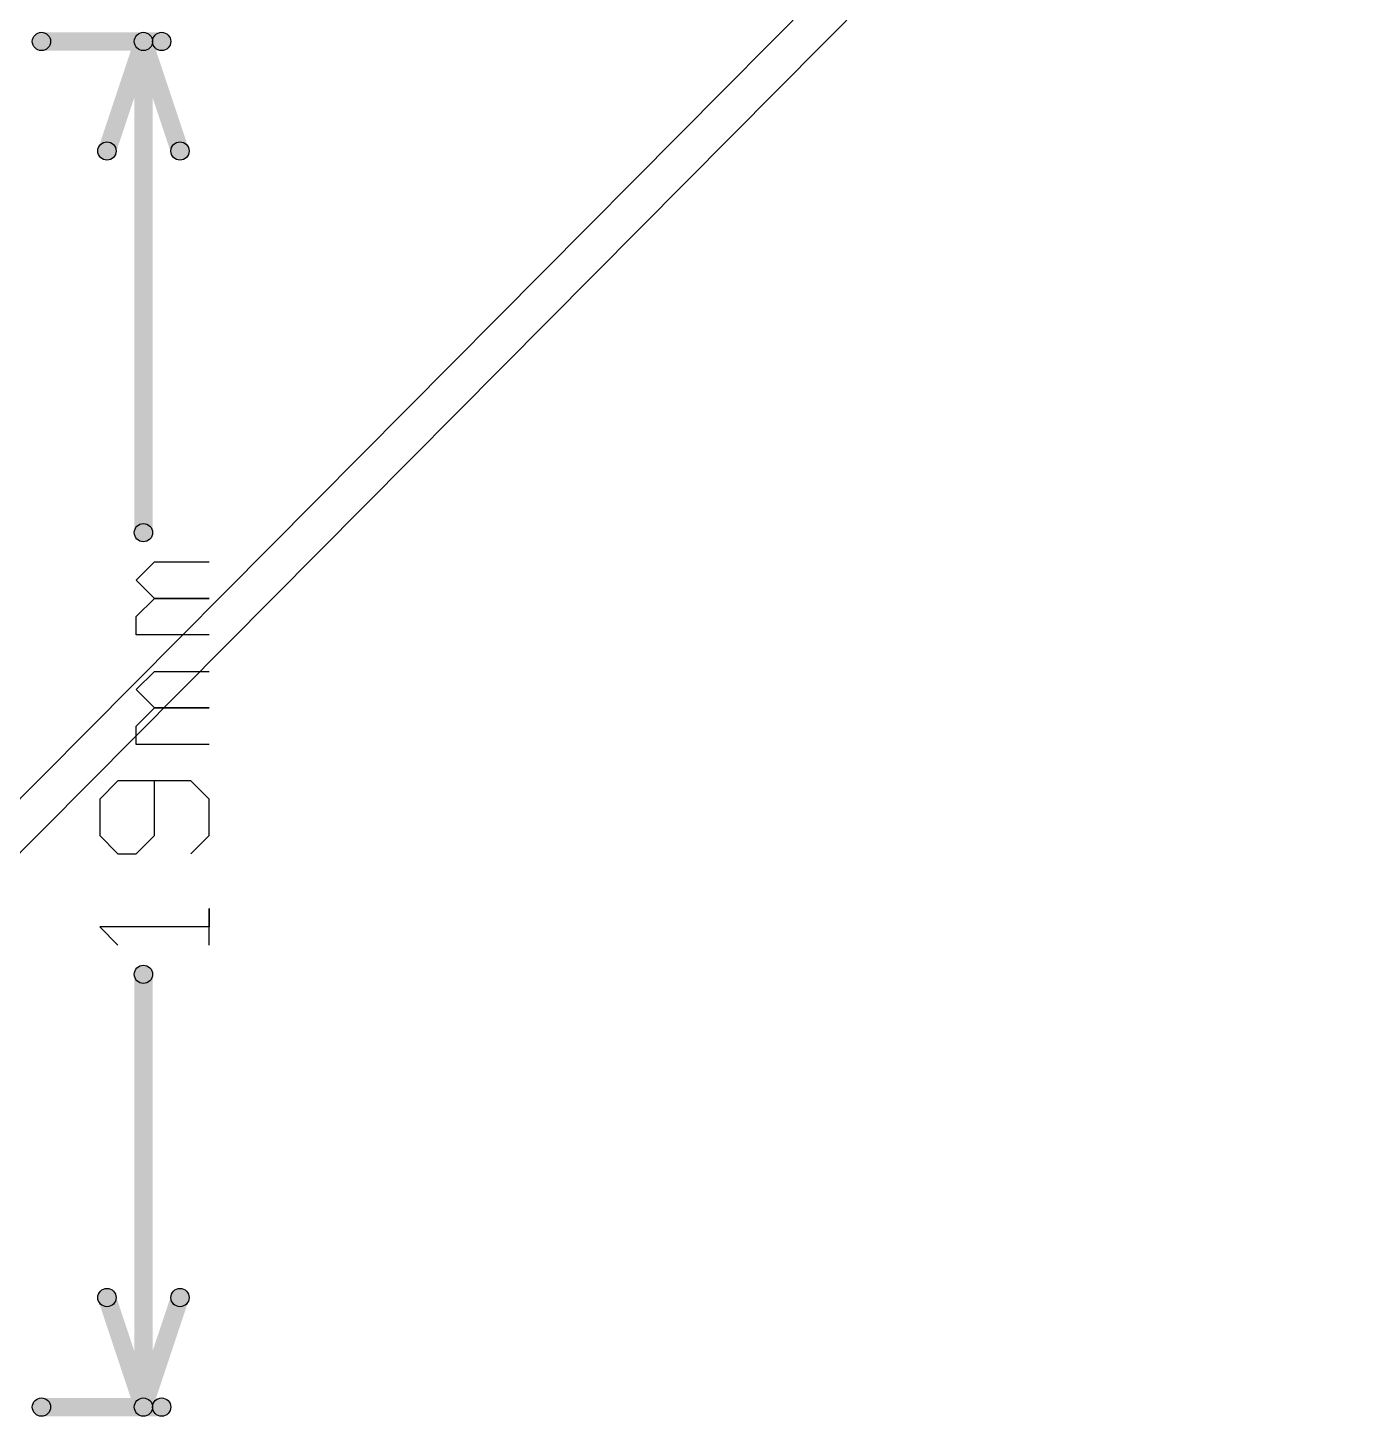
# Model space of a CAD drawing. Header units: millimetres. Extents: x -12 to 5350, y -10 to 5375.
# Drawn here: x 11.69 to 30.26, y -9.63 to 9.69 of the extents above; entities that cross this region are included whole.
import ezdxf

# ---------------------------------------------------------------- set-up
doc = ezdxf.new("R2010")
doc.units = ezdxf.units.MM
doc.layers.add('BottomSolder', color=6, linetype='Continuous')
doc.layers.add('Mechanical16', color=56, linetype='Continuous')

# ---------------------------------------------------------------- blocks, each defined once
blk = doc.blocks.new('SJ_2______B_108')
at = {"layer": 'BottomSolder'}
for p in [(-1.194, 0.147), (0.347, -0.635)]:
    blk.add_line(p, (-5382.008, 5343.308), dxfattribs=at)

msp = doc.modelspace()

# ---------------------------------------------------------------- hatches: boundary and pattern name
at = {"layer": 'Mechanical16'}
h = msp.add_hatch(color=56, dxfattribs=at)
edge = h.paths.add_edge_path()
edge.add_arc((11.881, 9.5), 0.127, 0, 360)
for points in [[(11.881, 9.373), (11.881, 9.627), (13.554, 9.627), (13.554, 9.373)], [(12.912, 7.936), (12.672, 8.016), (13.18, 9.54), (13.42, 9.46)], [(13.427, 2.666), (13.173, 2.666), (13.173, 9.5), (13.427, 9.5)], [(13.18, 9.46), (13.42, 9.54), (13.928, 8.016), (13.688, 7.936)], [(13.427, -9.5), (13.173, -9.5), (13.173, -3.479), (13.427, -3.479)], [(12.672, -8.016), (12.912, -7.936), (13.42, -9.46), (13.18, -9.54)], [(13.42, -9.54), (13.18, -9.46), (13.688, -7.936), (13.928, -8.016)], [(11.881, -9.627), (11.881, -9.373), (13.554, -9.373), (13.554, -9.627)]]:
    msp.add_hatch(color=56, dxfattribs=at).paths.add_polyline_path(points)
h = msp.add_hatch(color=56, dxfattribs=at)
edge = h.paths.add_edge_path()
edge.add_arc((13.3, 9.5), 0.127, 0, 360)
h = msp.add_hatch(color=56, dxfattribs=at)
edge = h.paths.add_edge_path()
edge.add_arc((13.3, 9.5), 0.127, 0, 360)
h = msp.add_hatch(color=56, dxfattribs=at)
edge = h.paths.add_edge_path()
edge.add_arc((13.3, 9.5), 0.127, 0, 360)
h = msp.add_hatch(color=56, dxfattribs=at)
edge = h.paths.add_edge_path()
edge.add_arc((13.554, 9.5), 0.127, 0, 360)
h = msp.add_hatch(color=56, dxfattribs=at)
edge = h.paths.add_edge_path()
edge.add_arc((12.792, 7.976), 0.127, 0, 360)
h = msp.add_hatch(color=56, dxfattribs=at)
edge = h.paths.add_edge_path()
edge.add_arc((13.808, 7.976), 0.127, 0, 360)
h = msp.add_hatch(color=56, dxfattribs=at)
edge = h.paths.add_edge_path()
edge.add_arc((13.3, 2.666), 0.127, 0, 360)
h = msp.add_hatch(color=56, dxfattribs=at)
edge = h.paths.add_edge_path()
edge.add_arc((13.3, -3.479), 0.127, 0, 360)
h = msp.add_hatch(color=56, dxfattribs=at)
edge = h.paths.add_edge_path()
edge.add_arc((12.792, -7.976), 0.127, 0, 360)
h = msp.add_hatch(color=56, dxfattribs=at)
edge = h.paths.add_edge_path()
edge.add_arc((13.808, -7.976), 0.127, 0, 360)
h = msp.add_hatch(color=56, dxfattribs=at)
edge = h.paths.add_edge_path()
edge.add_arc((11.881, -9.5), 0.127, 0, 360)
h = msp.add_hatch(color=56, dxfattribs=at)
edge = h.paths.add_edge_path()
edge.add_arc((13.3, -9.5), 0.127, 0, 360)
h = msp.add_hatch(color=56, dxfattribs=at)
edge = h.paths.add_edge_path()
edge.add_arc((13.3, -9.5), 0.127, 0, 360)
h = msp.add_hatch(color=56, dxfattribs=at)
edge = h.paths.add_edge_path()
edge.add_arc((13.3, -9.5), 0.127, 0, 360)
h = msp.add_hatch(color=56, dxfattribs=at)
edge = h.paths.add_edge_path()
edge.add_arc((13.554, -9.5), 0.127, 0, 360)

# ---------------------------------------------------------------- linework, layer by layer
for p, q in [((13.198, 2.006), (13.452, 2.26)), ((13.452, 2.26), (14.214, 2.26)), ((13.452, 1.752), (13.198, 2.006)), ((13.198, 1.498), (13.452, 1.752)), ((13.452, 1.752), (14.214, 1.752)), ((14.214, 1.752), (13.452, 1.752)), ((13.198, 1.244), (13.198, 1.498)), ((14.214, 1.244), (13.198, 1.244)), ((13.198, 0.482), (13.452, 0.736)), ((13.452, 0.736), (14.214, 0.736)), ((13.452, 0.228), (13.198, 0.482)), ((13.198, -0.026), (13.452, 0.228)), ((13.452, 0.228), (14.214, 0.228)), ((14.214, 0.228), (13.452, 0.228)), ((13.198, -0.279), (13.198, -0.026)), ((14.214, -0.279), (13.198, -0.279)), ((12.945, -0.787), (12.691, -1.041)), ((13.96, -0.787), (12.945, -0.787)), ((13.452, -1.549), (13.452, -0.787)), ((14.214, -1.041), (13.96, -0.787)), ((12.691, -1.041), (12.691, -1.549)), ((14.214, -1.549), (14.214, -1.041)), ((12.691, -1.549), (12.945, -1.803)), ((13.198, -1.803), (13.452, -1.549)), ((13.96, -1.803), (14.214, -1.549)), ((12.945, -1.803), (13.198, -1.803)), ((14.214, -3.073), (14.214, -2.565)), ((14.214, -2.565), (14.214, -2.819)), ((14.214, -2.819), (12.691, -2.819)), ((12.691, -2.819), (12.945, -3.073))]:
    msp.add_line(p, q, dxfattribs=at)
for centre in [(11.881, 9.5), (13.3, 9.5), (13.3, 9.5), (13.3, 9.5), (13.554, 9.5), (12.792, 7.976), (13.808, 7.976), (13.3, 2.666), (13.3, -3.479), (12.792, -7.976), (13.808, -7.976), (11.881, -9.5), (13.3, -9.5), (13.3, -9.5), (13.3, -9.5), (13.554, -9.5)]:
    msp.add_circle(centre, 0.127, dxfattribs=at)

# ---------------------------------------------------------------- block references
at = {"rotation": 270}
msp.add_blockref('SJ_2______B_108', (6.3, -7.4), dxfattribs=at)

doc.saveas('drawing.dxf')
